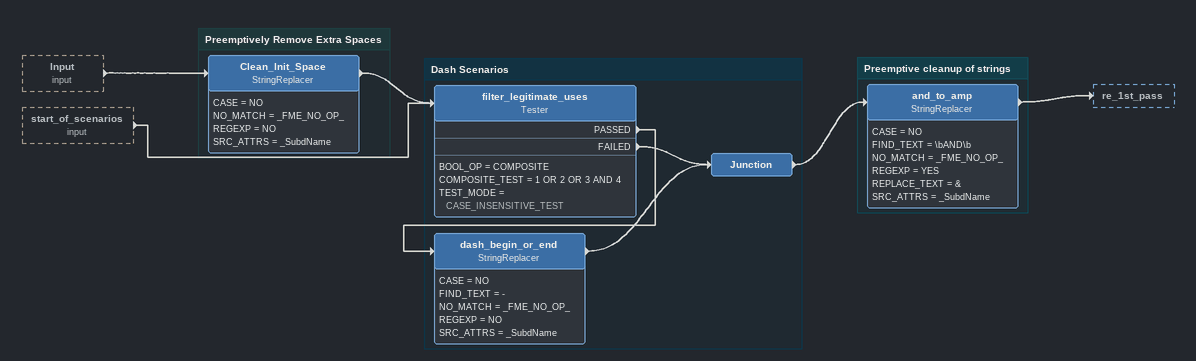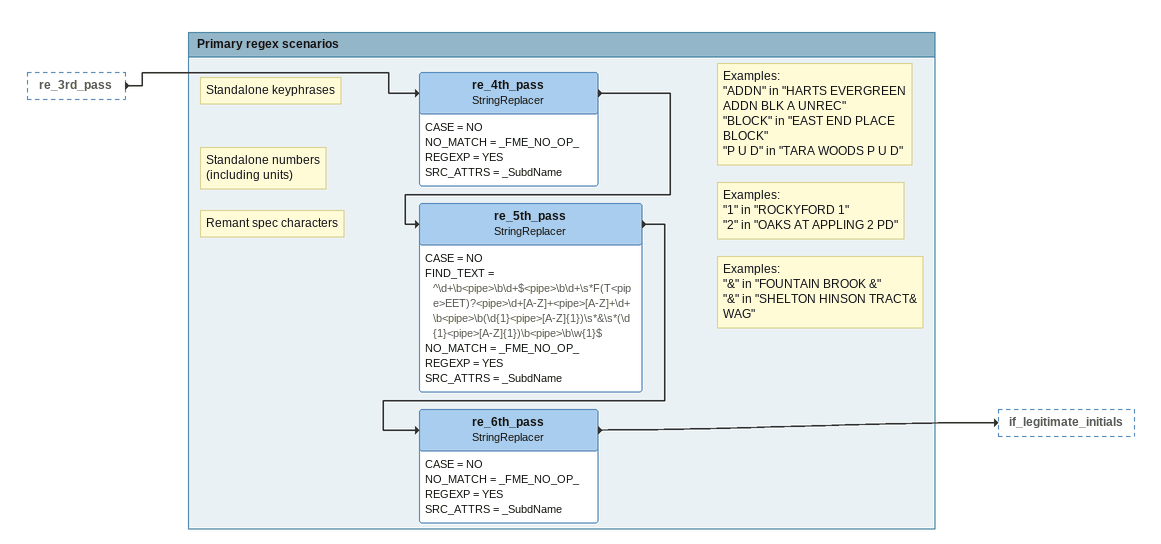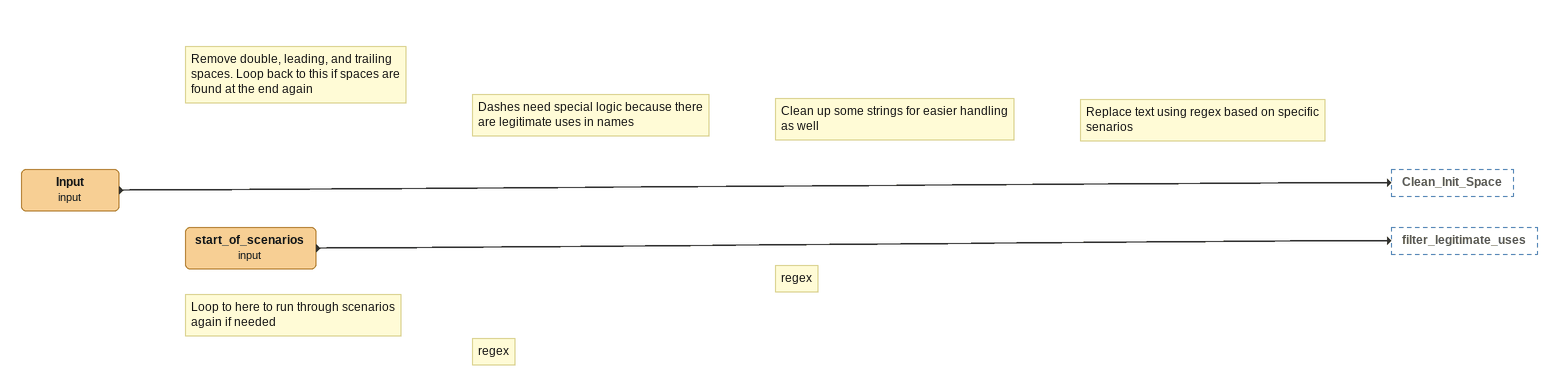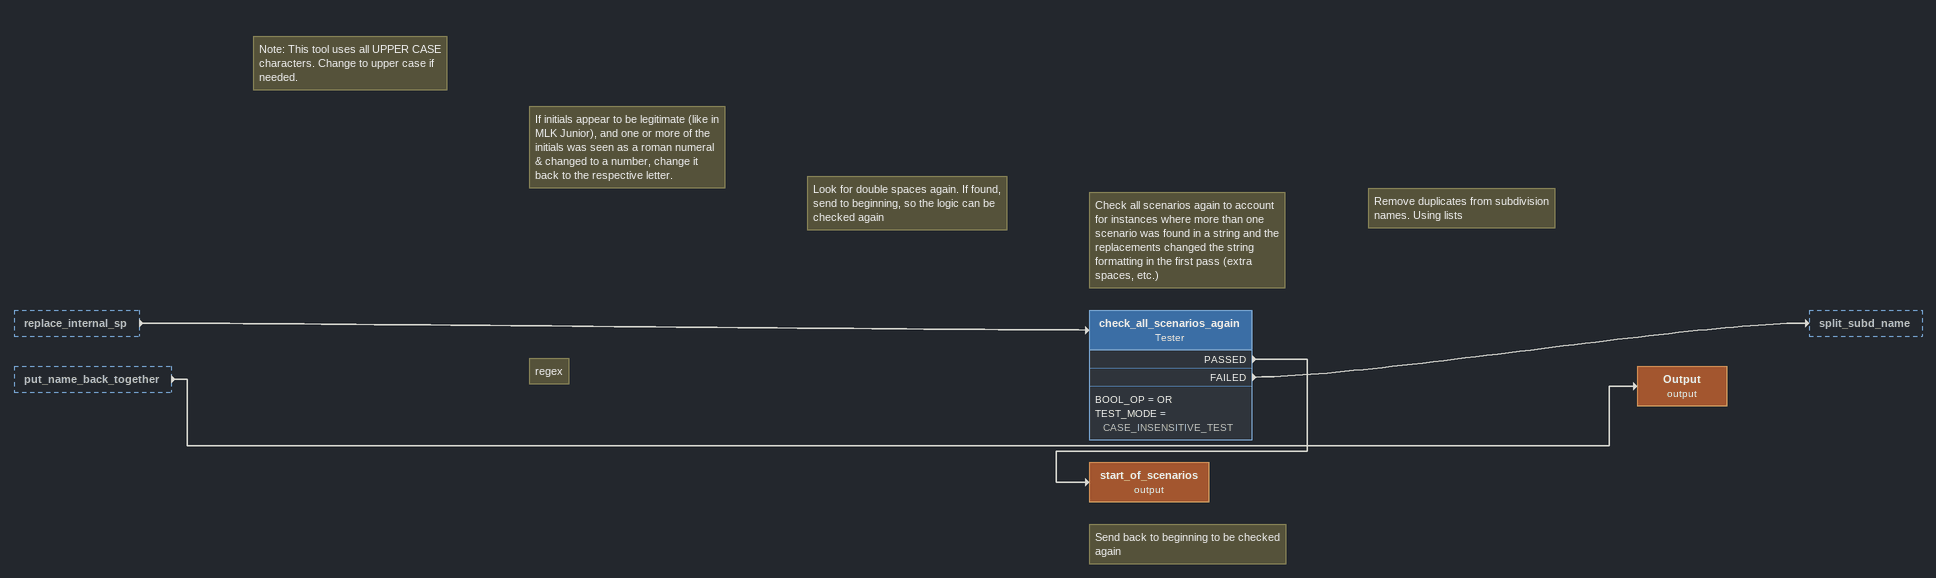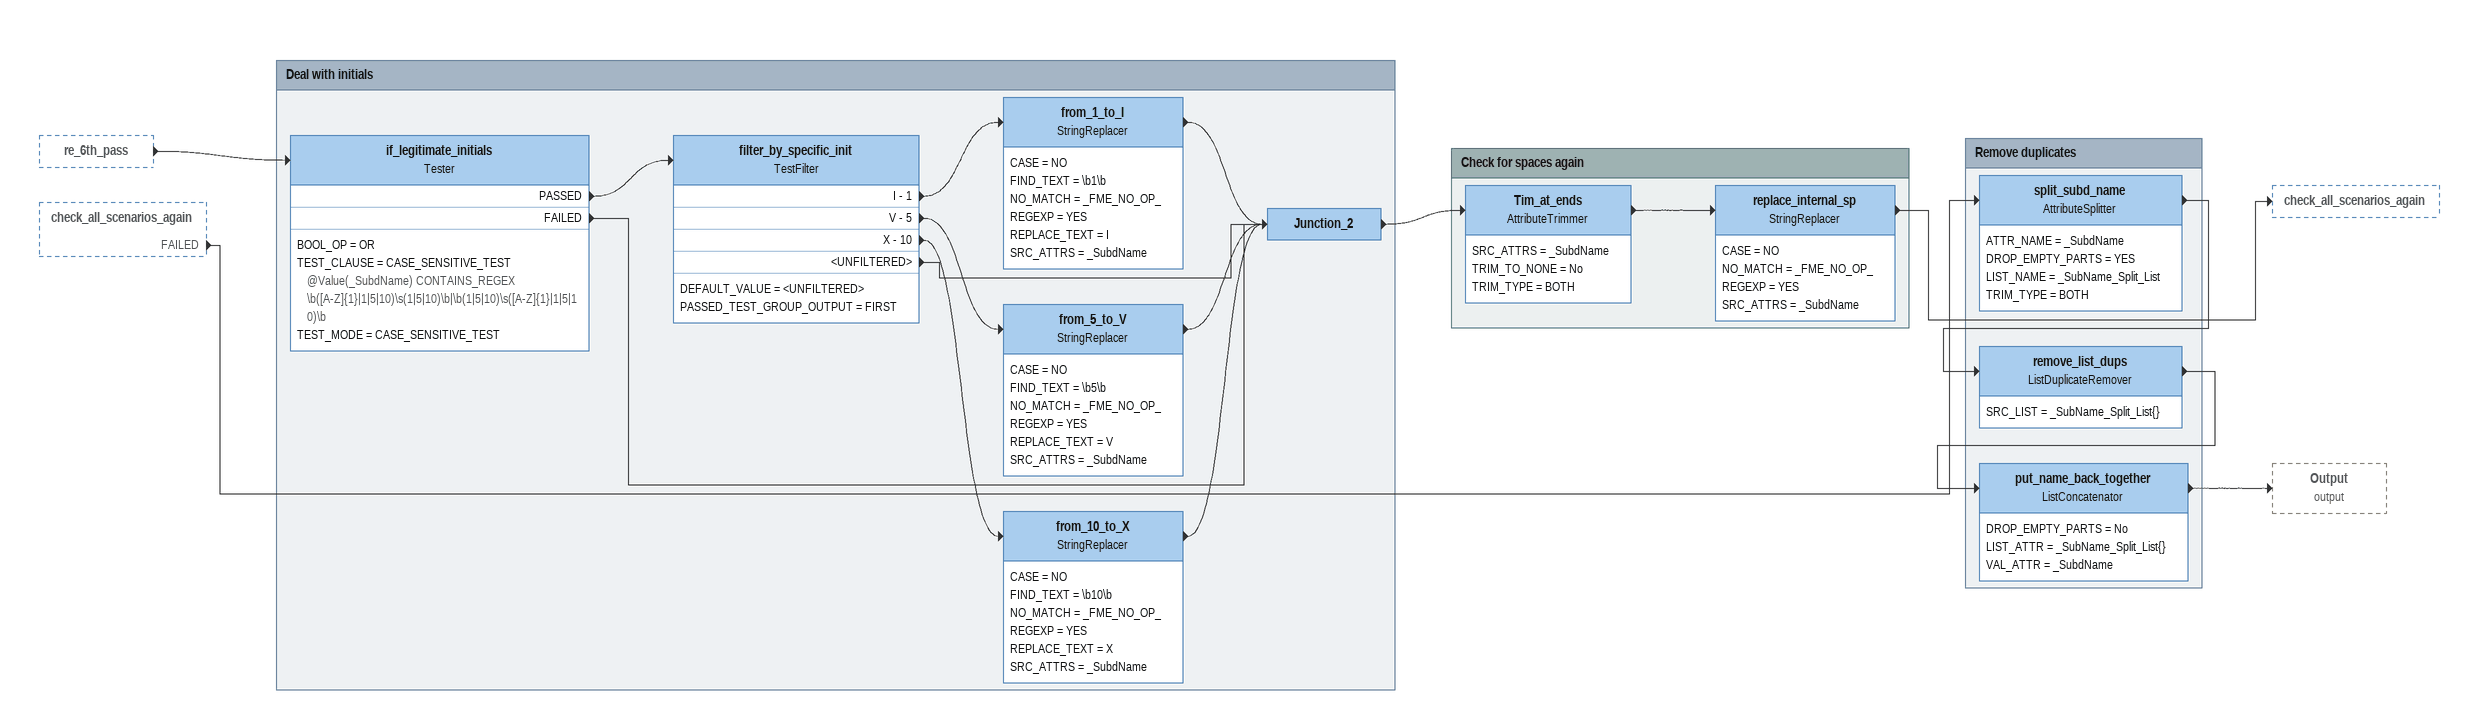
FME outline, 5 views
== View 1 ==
Input (input) [outside]
    -> Clean_Init_Space
start_of_scenarios (input) [outside]
    -> filter_legitimate_uses

Bookmark: Preemptively Remove Extra Spaces
Clean_Init_Space: StringReplacer
    CASE = NO
    NO_MATCH = _FME_NO_OP_
    REGEXP = NO
    SRC_ATTRS = _SubdName
    -> filter_legitimate_uses

Bookmark: Dash Scenarios
filter_legitimate_uses: Tester
    BOOL_OP = COMPOSITE
    COMPOSITE_TEST = 1 OR 2 OR 3 AND 4
    TEST_MODE = CASE_INSENSITIVE_TEST
    PASSED -> dash_begin_or_end
    FAILED -> Junction
dash_begin_or_end: StringReplacer
    CASE = NO
    FIND_TEXT = -
    NO_MATCH = _FME_NO_OP_
    REGEXP = NO
    SRC_ATTRS = _SubdName
    -> Junction
Junction
    -> and_to_amp

Bookmark: Preemptive cleanup of strings
and_to_amp: StringReplacer
    CASE = NO
    FIND_TEXT = \bAND\b
    NO_MATCH = _FME_NO_OP_
    REGEXP = YES
    REPLACE_TEXT = &
    SRC_ATTRS = _SubdName
    -> re_1st_pass

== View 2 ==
re_3rd_pass [outside]
    -> re_4th_pass

Bookmark: Primary regex scenarios
Note: Standalone keyphrases
Note: Examples: / "ADDN" in "HARTS EVERGREEN ADDN BLK A UNREC" / "BLOCK" in "EAST END PLACE BLOCK" / "P U D" in "TARA WOODS P U D"
re_4th_pass: StringReplacer
    CASE = NO
    NO_MATCH = _FME_NO_OP_
    REGEXP = YES
    SRC_ATTRS = _SubdName
    -> re_5th_pass
Note: Standalone numbers / (including units)
Note: Examples: / "1" in "ROCKYFORD 1" / "2" in "OAKS AT APPLING 2 PD"
re_5th_pass: StringReplacer
    CASE = NO
    FIND_TEXT = ^\d+\b<pipe>\b\d+$<pipe>\b\d+\s*F(T<pipe>EET)?<pipe>\d+[A-Z]+<pipe>[A-Z]+\d+\b<pipe>\b(\d{1}<pipe>[A-Z]{1})\s*&\s*(\d{1}<pipe>[A-Z]{1})\b<pipe>\b\w{1}$
    NO_MATCH = _FME_NO_OP_
    REGEXP = YES
    SRC_ATTRS = _SubdName
    -> re_6th_pass
Note: Remant spec characters
Note: Examples: / "&" in "FOUNTAIN BROOK &" / "&" in "SHELTON HINSON TRACT& WAG"
re_6th_pass: StringReplacer
    CASE = NO
    NO_MATCH = _FME_NO_OP_
    REGEXP = YES
    SRC_ATTRS = _SubdName
    -> if_legitimate_initials

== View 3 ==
Input (input)
    -> Clean_Init_Space
Note: Remove double, leading, and trailing spaces. Loop back to this if spaces are found at the end again
Note: Loop to here to run through scenarios again if needed
Note: Dashes need special logic because there are legitimate uses in names
Note: regex
Note: Clean up some strings for easier handling as well
Note: regex
Note: Replace text using regex based on specific senarios
start_of_scenarios (input)
    -> filter_legitimate_uses

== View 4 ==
replace_internal_sp [outside]
    -> check_all_scenarios_again
put_name_back_together [outside]
    -> Output (output)
Note: Note: This tool uses all UPPER CASE characters. Change to upper case if needed.
Note: If initials appear to be legitimate (like in MLK Junior), and one or more of the initials was seen as a roman numeral & changed to a number, change it back to the respective letter.
Note: Look for double spaces again. If found, send to beginning, so the logic can be checked again
Note: Check all scenarios again to account for instances where more than one scenario was found in a string and the replacements changed the string formatting in the first pass (extra spaces, etc.)
Note: Remove duplicates from subdivision names. Using lists
check_all_scenarios_again: Tester
    BOOL_OP = OR
    TEST_MODE = CASE_INSENSITIVE_TEST
    PASSED -> start_of_scenarios (output)
    FAILED -> split_subd_name
Output (output)
Note: regex
Note: Send back to beginning to be checked again
start_of_scenarios (output)

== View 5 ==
re_6th_pass [outside]
    -> if_legitimate_initials
check_all_scenarios_again [outside]
    FAILED -> split_subd_name

Bookmark: Deal with initials
if_legitimate_initials: Tester
    BOOL_OP = OR
    TEST_CLAUSE = CASE_SENSITIVE_TEST @Value(_SubdName) CONTAINS_REGEX \b([A-Z]{1}|1|5|10)\s(1|5|10)\b|\b(1|5|10)\s([A-Z]{1}|1|5|10)\b
    TEST_MODE = CASE_SENSITIVE_TEST
    PASSED -> filter_by_specific_init
    FAILED -> Junction_2
filter_by_specific_init: TestFilter
    DEFAULT_VALUE = <UNFILTERED>
    PASSED_TEST_GROUP_OUTPUT = FIRST
    I - 1 -> from_1_to_I
    V - 5 -> from_5_to_V
    X - 10 -> from_10_to_X
    <UNFILTERED> -> Junction_2
from_1_to_I: StringReplacer
    CASE = NO
    FIND_TEXT = \b1\b
    NO_MATCH = _FME_NO_OP_
    REGEXP = YES
    REPLACE_TEXT = I
    SRC_ATTRS = _SubdName
    -> Junction_2
from_5_to_V: StringReplacer
    CASE = NO
    FIND_TEXT = \b5\b
    NO_MATCH = _FME_NO_OP_
    REGEXP = YES
    REPLACE_TEXT = V
    SRC_ATTRS = _SubdName
    -> Junction_2
from_10_to_X: StringReplacer
    CASE = NO
    FIND_TEXT = \b10\b
    NO_MATCH = _FME_NO_OP_
    REGEXP = YES
    REPLACE_TEXT = X
    SRC_ATTRS = _SubdName
    -> Junction_2
Junction_2
    -> Tim_at_ends

Bookmark: Check for spaces again
Tim_at_ends: AttributeTrimmer
    SRC_ATTRS = _SubdName
    TRIM_TO_NONE = No
    TRIM_TYPE = BOTH
    -> replace_internal_sp
replace_internal_sp: StringReplacer
    CASE = NO
    NO_MATCH = _FME_NO_OP_
    REGEXP = YES
    SRC_ATTRS = _SubdName
    -> check_all_scenarios_again

Bookmark: Remove duplicates
split_subd_name: AttributeSplitter
    ATTR_NAME = _SubdName
    DROP_EMPTY_PARTS = YES
    LIST_NAME = _SubName_Split_List
    TRIM_TYPE = BOTH
    -> remove_list_dups
remove_list_dups: ListDuplicateRemover
    SRC_LIST = _SubName_Split_List{}
    -> put_name_back_together
put_name_back_together: ListConcatenator
    DROP_EMPTY_PARTS = No
    LIST_ATTR = _SubName_Split_List{}
    VAL_ATTR = _SubdName
    -> Output (output)
